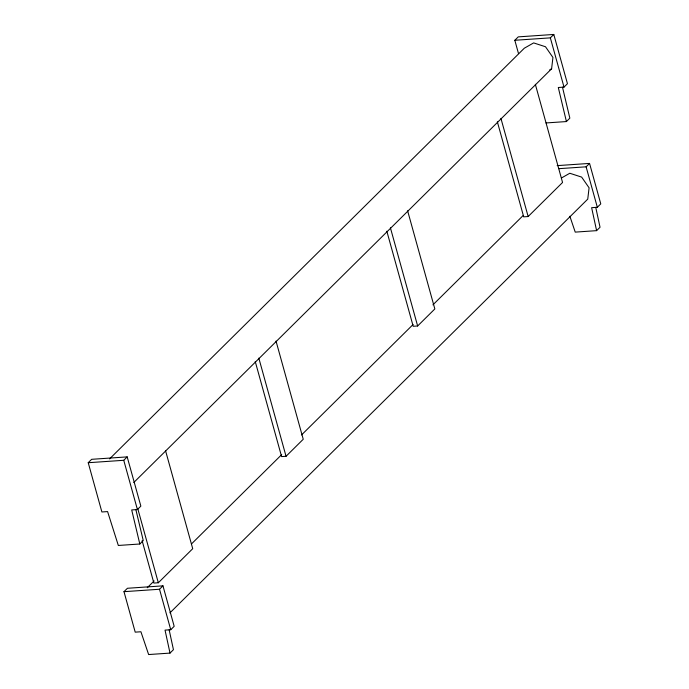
<?xml version="1.0" encoding="UTF-8"?>
<svg xmlns="http://www.w3.org/2000/svg" width="689" height="689" viewBox="0 0 689 689"><rect width="100%" height="100%" fill="white"/><g stroke="black" fill="none" stroke-linecap="round" stroke-linejoin="round"><path stroke-width="1.03" d="M133.795 482.507L551.605 68.779L552.931 57.463L545.499 46.749L533.648 42.907L524.329 48.196L109.577 458.9M88.226 462.715L91.663 459.313L127.189 456.885L140.849 506.139L137.412 509.541L131.702 509.938L139.815 544L118.327 545.464L107.587 511.582L101.886 511.97L88.226 462.715L123.753 460.295L127.189 456.885M518.516 53.621L514.821 40.281L518.257 36.879L553.792 34.45L567.452 83.705L564.007 87.107L558.305 87.503L566.41 121.565L545.998 122.952M514.821 40.281L550.347 37.861L553.792 34.45M139.815 544L143.252 540.589L135.879 509.627M566.41 121.565L569.846 118.155L562.482 87.193M123.986 591.679L127.431 588.277L162.957 585.848L174.179 626.318L170.743 629.729L165.033 630.116L170.011 653.094L148.635 654.55L140.918 631.761L135.208 632.149L123.986 591.679L159.521 589.25L162.957 585.848M147.257 587.734L154.129 580.93M191.551 543.871L281.689 454.619M301.541 434.948L413.064 324.519M432.925 304.857L523.054 215.605M142.132 540.701L153.88 583.066L158.324 582.765L192.722 548.694L165.506 450.537M255.24 361.527L281.603 456.592L286.047 456.29L303.246 439.255L276.022 341.089M386.83 231.22L413.193 326.285L417.637 325.983L434.837 308.948L407.612 210.782M497.346 121.781L523.709 216.846L528.153 216.535L562.56 182.473L535.336 84.308M558.943 168.676L586.115 166.816L589.551 163.414L600.774 203.884L597.337 207.286L591.627 207.682L596.605 230.651L575.229 232.115L569.863 216.26M169.942 612.857L587.751 199.121L589.086 187.813L581.645 177.099L569.794 173.258L561.414 178.012M170.011 653.094L173.447 649.684L169.149 629.841M596.605 230.651L600.041 227.249L595.752 207.406M549.744 69.83L551.605 68.779M557.16 165.627L589.551 163.414M550.347 37.861L564.007 87.107M586.115 166.816L597.337 207.286M500.929 118.379L528.153 216.535M390.413 227.818L417.637 325.983M258.823 358.125L286.047 456.29M137.688 508.37L158.324 582.765M123.753 460.295L137.412 509.541M159.521 589.25L170.743 629.729"/></g></svg>
